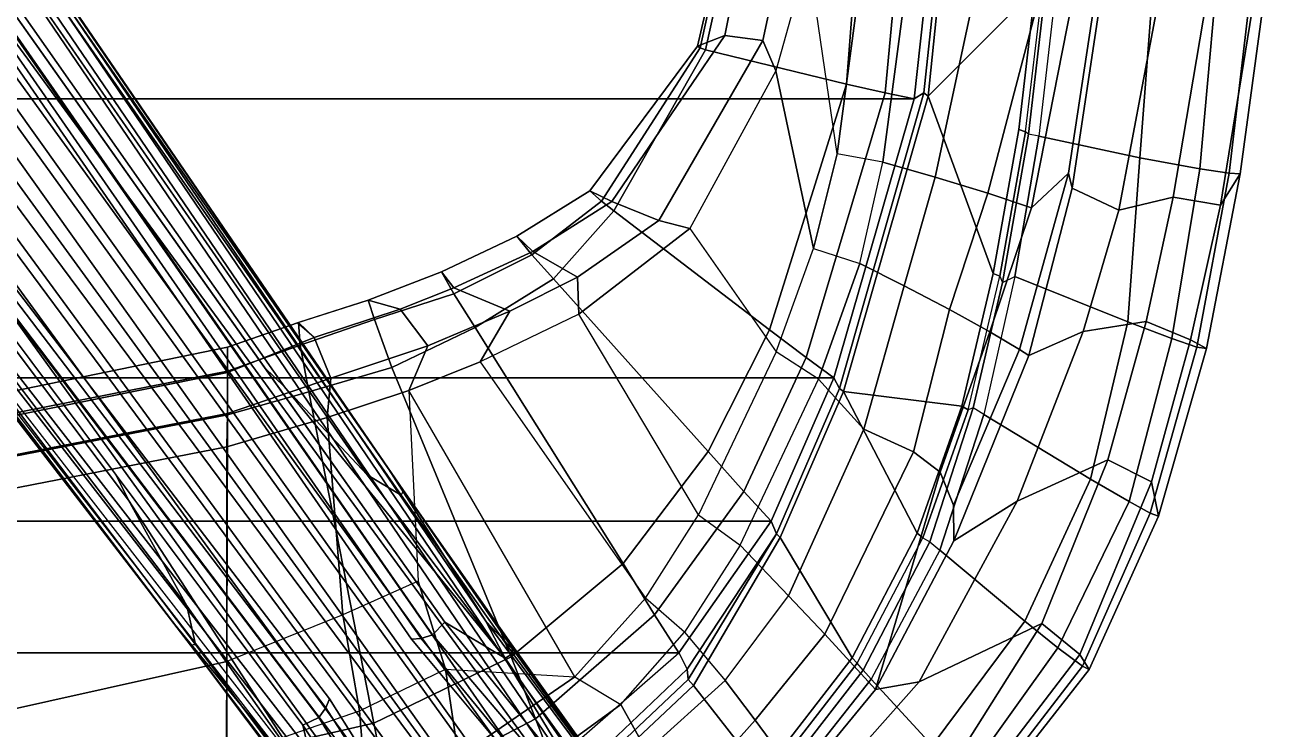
# Model space of a CAD drawing. Extents: x -14.5 to 14.5, y -12.2 to 16.5.
# Drawn here: x 4.75 to 10.38, y -8.98 to -5.78 of the extents above; entities that cross this region are included whole.
import ezdxf

# ---------------------------------------------------------------- set-up
doc = ezdxf.new("R2010")
doc.units = 0
doc.header["$MEASUREMENT"] = 0
for name, color, linetype in [('BASE', 253, 'Continuous'), ('FABRIC', 80, 'Continuous'), ('SEAT-FRAME', 253, 'Continuous')]:
    doc.layers.add(name, color=color, linetype=linetype)

msp = doc.modelspace()

# ---------------------------------------------------------------- linework, layer by layer
at = {"layer": 'BASE'}
for points in [[(1.1035, -0.9263, 4.5663), (8.0242, -10.3827, 3.4417), (7.8863, -10.4, 3.356), (1.0713, -0.9806, 4.4404)], [(1.1035, -0.9263, 4.5663), (1.4306, -1.2019, 6.0103), (6.5103, -8.5689, 4.2331), (8.0242, -10.3827, 3.4417)], [(1.004, -1.0816, 4.3723), (1.0713, -0.9806, 4.4404), (7.8863, -10.4, 3.356), (7.7665, -10.4674, 3.3008)], [(1.004, -1.0816, 4.3723), (7.7665, -10.4674, 3.3008), (7.6639, -10.5484, 3.2861), (0.8612, -1.1854, 4.3723)], [(0.8612, -1.1854, 4.3723), (7.6639, -10.5484, 3.2861), (7.5551, -10.621, 3.3008), (0.7184, -1.2891, 4.3723)], [(1.5016, -1.2777, 6.2321), (6.554, -8.5666, 4.4356), (6.5103, -8.5689, 4.2331), (1.4306, -1.2019, 6.0103)], [(0.6016, -1.3219, 4.4404), (0.7184, -1.2891, 4.3723), (7.5551, -10.621, 3.3008), (7.454, -10.7141, 3.356)], [(1.5016, -1.2777, 6.2321), (1.5461, -1.2589, 6.3732), (6.606, -8.5492, 4.5612), (6.554, -8.5666, 4.4356)], [(1.5734, -1.2976, 6.5155), (6.6624, -8.4919, 4.6754), (6.606, -8.5492, 4.5612), (1.5461, -1.2589, 6.3732)], [(1.6116, -1.3749, 7.0339), (8.5862, -11.3984, 4.3934), (8.3773, -10.9296, 4.4664), (1.8033, -1.2577, 6.9168)], [(8.3773, -10.9296, 4.4664), (7.3527, -9.343, 4.8039), (1.9215, -1.3628, 6.8442), (1.8033, -1.2577, 6.9168)], [(0.6016, -1.3219, 4.4404), (7.454, -10.7141, 3.356), (7.395, -10.8399, 3.4417), (0.54, -1.3357, 4.5663)], [(0.701, -1.732, 6.0103), (0.54, -1.3357, 4.5663), (7.395, -10.8399, 3.4417), (6.1377, -8.8396, 4.2331)], [(1.6435, -1.3096, 6.5345), (5.9337, -7.4215, 4.9948), (5.8431, -7.3336, 4.9717), (1.5734, -1.2976, 6.5155)], [(1.6435, -1.3096, 6.5345), (1.8374, -1.3637, 6.5461), (6.3095, -7.8221, 4.902), (5.9337, -7.4215, 4.9948)], [(1.9215, -1.3628, 6.8442), (7.3527, -9.343, 4.8039), (6.9467, -8.6767, 4.925), (1.9649, -1.3424, 6.7906)], [(1.9777, -1.3274, 6.7435), (1.9649, -1.3424, 6.7906), (6.9467, -8.6767, 4.925), (6.8478, -8.4865, 4.9419)], [(1.979, -1.3216, 6.6973), (1.9777, -1.3274, 6.7435), (6.8478, -8.4865, 4.9419), (6.4054, -7.7944, 5.0656)], [(6.4739, -7.8936, 4.9632), (2.6809, -2.3603, 6.4086), (1.979, -1.3216, 6.6973), (6.4054, -7.7944, 5.0656)], [(8.4755, -11.433, 4.4344), (8.5862, -11.3984, 4.3934), (1.6116, -1.3749, 7.0339), (1.4545, -1.5802, 7.085)], [(8.3759, -11.5274, 4.4405), (8.4755, -11.433, 4.4344), (1.4545, -1.5802, 7.085), (1.371, -1.6782, 7.0973)], [(8.3759, -11.5274, 4.4405), (1.371, -1.6782, 7.0973), (1.1724, -1.8225, 7.0973), (8.3749, -11.5281, 4.4405)], [(0.701, -1.732, 6.0103), (6.1377, -8.8396, 4.2331), (6.122, -8.8804, 4.4356), (0.7511, -1.8229, 6.2321)], [(0.7195, -1.8594, 6.3732), (0.7511, -1.8229, 6.2321), (6.122, -8.8804, 4.4356), (6.0894, -8.9245, 4.5612)], [(1.1724, -1.8225, 7.0973), (1.0534, -1.8716, 7.085), (8.2543, -11.5937, 4.4344), (8.3749, -11.5281, 4.4405)], [(0.7195, -1.8594, 6.3732), (6.0894, -8.9245, 4.5612), (6.0175, -8.9605, 4.6754), (0.7479, -1.8974, 6.5155)], [(0.7479, -1.8974, 6.5155), (5.1691, -7.8233, 4.9717), (5.2247, -7.9367, 4.9948), (0.7376, -1.9678, 6.5345)], [(1.0534, -1.8716, 7.085), (0.8096, -1.9576, 7.0339), (8.1873, -11.6883, 4.3934), (8.2543, -11.5937, 4.4344)], [(0.6389, -2.1037, 6.9168), (7.8059, -11.3448, 4.4664), (8.1873, -11.6883, 4.3934), (0.8096, -1.9576, 7.0339)], [(0.7292, -2.1689, 6.5461), (0.7376, -1.9678, 6.5345), (5.2247, -7.9367, 4.9948), (5.4895, -8.4178, 4.902)], [(0.6389, -2.1037, 6.9168), (0.7023, -2.2485, 6.8442), (6.6136, -9.88, 4.8039), (7.8059, -11.3448, 4.4664)], [(0.6695, -2.2835, 6.7906), (6.1054, -9.288, 4.925), (6.6136, -9.88, 4.8039), (0.7023, -2.2485, 6.8442)], [(5.4335, -8.5005, 5.0656), (5.9551, -9.1351, 4.9419), (0.6513, -2.2911, 6.7435), (0.6454, -2.2905, 6.6973)], [(5.4335, -8.5005, 5.0656), (0.6454, -2.2905, 6.6973), (1.4164, -3.2791, 6.4086), (5.5067, -8.5963, 4.9632)], [(5.9551, -9.1351, 4.9419), (0.6513, -2.2911, 6.7435), (0.6695, -2.2835, 6.7906), (6.1054, -9.288, 4.925)], [(3.2701, -3.2418, 6.1354), (2.6809, -2.3603, 6.4086), (6.4739, -7.8936, 4.9632), (3.5641, -3.6998, 5.9865)], [(2.4173, -4.533, 5.9865), (5.5067, -8.5963, 4.9632), (1.4164, -3.2791, 6.4086), (2.0726, -4.1118, 6.1354)], [(3.5065, -3.6573, 5.9794), (6.4641, -7.9146, 4.9223), (6.3095, -7.8221, 4.902), (4.0734, -4.5929, 5.7241)], [(3.5641, -3.6998, 5.9865), (6.4739, -7.8936, 4.9632), (6.4641, -7.9146, 4.9223), (3.5065, -3.6573, 5.9794)], [(3.1094, -5.2933, 5.7241), (5.4895, -8.4178, 4.902), (5.5297, -8.5934, 4.9223), (2.3947, -4.4651, 5.9794)], [(2.3947, -4.4651, 5.9794), (5.5297, -8.5934, 4.9223), (5.5067, -8.5963, 4.9632), (2.4173, -4.533, 5.9865)], [(5.9337, -7.4215, 4.9948), (6.9355, -8.6558, 4.6919), (6.6624, -8.4919, 4.6754), (5.8431, -7.3336, 4.9717)], [(5.9337, -7.4215, 4.9948), (5.9337, -7.4215, 4.9948), (6.3095, -7.8221, 4.902), (6.9355, -8.6558, 4.6919)], [(5.1691, -7.8233, 4.9717), (6.0175, -8.9605, 4.6754), (6.0889, -9.2709, 4.6919), (5.2247, -7.9367, 4.9948)], [(6.9355, -8.6558, 4.6919), (6.3095, -7.8221, 4.902), (6.4641, -7.9146, 4.9223), (6.9705, -8.6343, 4.7335)], [(6.4054, -7.7944, 5.0656), (6.9796, -8.6264, 4.8472), (6.9641, -8.5907, 4.7987), (6.4739, -7.8936, 4.9632)], [(6.4054, -7.7944, 5.0656), (6.8478, -8.4865, 4.9419), (6.9796, -8.6264, 4.8472), (6.4054, -7.7944, 5.0656)], [(6.0889, -9.2709, 4.6919), (5.4895, -8.4178, 4.902), (5.2247, -7.9367, 4.9948)], [(6.4641, -7.9146, 4.9223), (6.4739, -7.8936, 4.9632), (6.9641, -8.5907, 4.7987), (6.9705, -8.6343, 4.7335)], [(6.0577, -9.2975, 4.7335), (5.5297, -8.5934, 4.9223), (5.4895, -8.4178, 4.902), (6.0889, -9.2709, 4.6919)], [(5.5067, -8.5963, 4.9632), (6.0182, -9.2779, 4.7987), (6.0474, -9.3037, 4.8472), (5.4335, -8.5005, 5.0656)], [(5.4335, -8.5005, 5.0656), (6.0474, -9.3037, 4.8472), (5.9551, -9.1351, 4.9419), (5.4335, -8.5005, 5.0656)], [(7.358, -9.352, 4.4471), (7.3126, -9.3799, 4.3646), (6.606, -8.5492, 4.5612), (6.6624, -8.4919, 4.6754)], [(6.9355, -8.6558, 4.6919), (7.3549, -9.2659, 4.5118), (7.358, -9.352, 4.4471), (6.6624, -8.4919, 4.6754)], [(8.0862, -10.252, 4.511), (7.9933, -10.0303, 4.4919), (6.8478, -8.4865, 4.9419), (6.9467, -8.6767, 4.925)], [(7.9933, -10.0303, 4.4919), (7.3695, -9.1702, 4.6875), (6.9796, -8.6264, 4.8472), (6.8478, -8.4865, 4.9419)], [(6.606, -8.5492, 4.5612), (7.3126, -9.3799, 4.3646), (7.1992, -9.3528, 4.2318), (6.554, -8.5666, 4.4356)], [(6.0577, -9.2975, 4.7335), (6.0182, -9.2779, 4.7987), (5.5067, -8.5963, 4.9632), (5.5297, -8.5934, 4.9223)], [(7.1992, -9.3528, 4.2318), (7.2672, -9.4758, 3.8374), (6.5103, -8.5689, 4.2331), (6.554, -8.5666, 4.4356)], [(7.3792, -9.1728, 4.6582), (7.3834, -9.1938, 4.5974), (6.9705, -8.6343, 4.7335), (6.9641, -8.5907, 4.7987)], [(6.9796, -8.6264, 4.8472), (7.3695, -9.1702, 4.6875), (7.3792, -9.1728, 4.6582), (6.9641, -8.5907, 4.7987)], [(6.9705, -8.6343, 4.7335), (7.3834, -9.1938, 4.5974), (7.3549, -9.2659, 4.5118), (6.9355, -8.6558, 4.6919)], [(8.0862, -10.252, 4.511), (8.0862, -10.252, 4.511), (6.9467, -8.6767, 4.925), (7.3527, -9.343, 4.8039)], [(6.122, -8.8804, 4.4356), (6.1377, -8.8396, 4.2331), (6.7664, -9.8397, 3.8374), (6.6704, -9.737, 4.2318)], [(6.122, -8.8804, 4.4356), (6.6704, -9.737, 4.2318), (6.6611, -9.8533, 4.3646), (6.0894, -8.9245, 4.5612)], [(6.0175, -8.9605, 4.6754), (6.0894, -8.9245, 4.5612), (6.6611, -9.8533, 4.3646), (6.6205, -9.8878, 4.4471)], [(6.0175, -8.9605, 4.6754), (6.6205, -9.8878, 4.4471), (6.5396, -9.8582, 4.5118), (6.0889, -9.2709, 4.6919)]]:
    msp.add_3dface(points, dxfattribs=at)
at = {"layer": 'FABRIC'}
for points in [[(-8.7938, -6.1124, 19.8711), (8.7938, -6.1124, 19.8711), (8.9536, -4.662, 20.0455), (-8.9536, -4.662, 20.0455)], [(8.8387, -6.0859, 19.8405), (8.984, -4.7251, 19.9995), (8.9536, -4.662, 20.0455), (8.7938, -6.1124, 19.8711)], [(-8.7938, -6.1124, 19.8711), (-8.4298, -7.3808, 19.609), (8.4298, -7.3808, 19.609), (8.7938, -6.1124, 19.8711)], [(8.8387, -6.0859, 19.8405), (8.7938, -6.1124, 19.8711), (8.4298, -7.3808, 19.609), (8.455, -7.4302, 19.5631)], [(8.1447, -8.0319, 19.4433), (8.4298, -7.3808, 19.609), (-8.4298, -7.3808, 19.609), (-8.1447, -8.0319, 19.4433)], [(8.1691, -8.0907, 19.3801), (8.455, -7.4302, 19.5631), (8.4298, -7.3808, 19.609), (8.1447, -8.0319, 19.4433)], [(8.1447, -8.0319, 19.4433), (-8.1447, -8.0319, 19.4433), (-7.7258, -8.6312, 19.25), (7.7258, -8.6312, 19.25)], [(8.1691, -8.0907, 19.3801), (8.1447, -8.0319, 19.4433), (7.7258, -8.6312, 19.25), (7.7627, -8.7057, 19.1947)], [(7.7627, -8.7057, 19.1947), (7.7673, -8.7529, 19.1326), (8.1691, -8.0907, 19.3801)], [(7.1524, -9.1312, 19.0285), (7.7258, -8.6312, 19.25), (-7.7258, -8.6312, 19.25), (-7.1524, -9.1312, 19.0285)], [(7.1524, -9.1312, 19.0285), (7.7258, -8.6312, 19.25), (7.7627, -8.7057, 19.1947), (7.2223, -9.2206, 18.9808)], [(7.7627, -8.7057, 19.1947), (7.2223, -9.2206, 18.9808), (7.2052, -9.2841, 18.9007), (7.7673, -8.7529, 19.1326)]]:
    msp.add_3dface(points, dxfattribs=at)
at = {"layer": 'SEAT-FRAME'}
for points in [[(7.8093, -5.8733, 18.7881), (7.8223, -5.8816, 18.9001), (8.098, -4.6324, 19.088), (7.8093, -5.8733, 18.7881)], [(8.1629, -4.671, 18.9621), (7.9335, -5.8247, 18.6703), (7.8093, -5.8733, 18.7881), (8.098, -4.6324, 19.088)], [(7.8465, -5.8905, 18.9863), (8.1215, -4.638, 19.2563), (8.098, -4.6324, 19.088), (7.8223, -5.8816, 18.9001)], [(7.8465, -5.8905, 18.9863), (8.4866, -6.0465, 19.7562), (8.5943, -4.6566, 19.8456), (8.1215, -4.638, 19.2563)], [(8.3632, -4.6543, 18.9753), (8.1061, -5.8481, 18.7002), (7.9335, -5.8247, 18.6703), (8.1629, -4.671, 18.9621)], [(8.3632, -4.6543, 18.9753), (8.3122, -5.4593, 19.0737), (8.1661, -5.9849, 18.9298), (8.1061, -5.8481, 18.7002)], [(8.4866, -6.0465, 19.7562), (8.6632, -6.0853, 19.8489), (8.7953, -4.661, 19.9957), (8.5943, -4.6566, 19.8456)], [(8.7953, -4.661, 19.9957), (8.6632, -6.0853, 19.8489), (8.7938, -6.1124, 19.8711), (8.9536, -4.662, 20.0455)], [(8.8387, -6.0859, 19.8405), (8.8584, -6.1008, 19.884), (8.9982, -4.7246, 20.0389), (8.984, -4.7251, 19.9995)], [(9.3444, -5.6126, 20.3814), (9.3972, -4.902, 20.4388), (8.9982, -4.7246, 20.0389), (8.8584, -6.1008, 19.884)], [(8.5654, -5.4481, 19.3845), (8.4447, -6.3628, 19.2576), (8.3122, -5.4593, 19.0737), (8.4436, -4.7618, 19.2228)], [(8.3122, -5.4593, 19.0737), (8.1661, -5.9849, 18.9298), (8.3377, -6.7925, 19.1621), (8.4447, -6.3628, 19.2576)], [(8.6525, -6.4007, 19.2994), (8.4447, -6.3628, 19.2576), (8.5654, -5.4481, 19.3845), (8.7746, -5.4736, 19.4276)], [(8.7746, -5.4736, 19.4276), (9.104, -5.4719, 19.3853), (8.8906, -6.4688, 19.2452), (8.6525, -6.4007, 19.2994)], [(9.4085, -5.4771, 19.5159), (9.1289, -6.542, 19.2955), (8.8906, -6.4688, 19.2452), (9.104, -5.4719, 19.3853)], [(9.4085, -5.4771, 19.5159), (9.5487, -5.4833, 19.671), (9.3271, -6.6078, 19.4423), (9.1289, -6.542, 19.2955)], [(9.6417, -5.4935, 19.9236), (9.4952, -6.4502, 19.7253), (9.3271, -6.6078, 19.4423), (9.5487, -5.4833, 19.671)], [(9.4952, -6.4502, 19.7253), (9.6417, -5.4935, 19.9236), (9.6409, -5.6619, 20.0636), (9.5125, -6.5185, 19.8354)], [(9.1529, -6.9074, 20.1034), (9.2697, -6.2526, 20.2707), (9.3444, -5.6126, 20.3814), (8.8584, -6.1008, 19.884)], [(9.2697, -6.2526, 20.2707), (9.301, -6.2624, 20.2508), (9.3769, -5.6155, 20.3613), (9.3444, -5.6126, 20.3814)], [(9.3899, -5.6204, 20.3866), (9.314, -6.2734, 20.276), (9.301, -6.2624, 20.2508), (9.3769, -5.6155, 20.3613)], [(9.436, -5.6251, 20.4248), (9.3616, -6.2828, 20.3077), (9.314, -6.2734, 20.276), (9.3899, -5.6204, 20.3866)], [(9.3616, -6.2828, 20.3077), (9.8199, -6.3804, 20.5005), (9.8753, -5.6456, 20.7299), (9.436, -5.6251, 20.4248)], [(9.8928, -5.7274, 20.3761), (9.7246, -6.6191, 20.0661), (9.5125, -6.5185, 19.8354), (9.6409, -5.6619, 20.0636)], [(9.9705, -6.5598, 20.0215), (9.7246, -6.6191, 20.0661), (9.8928, -5.7274, 20.3761), (10.1222, -5.6663, 20.3634)], [(10.0926, -6.4316, 20.4861), (10.162, -5.6532, 20.7927), (9.8753, -5.6456, 20.7299), (9.8199, -6.3804, 20.5005)], [(9.9705, -6.5598, 20.0215), (10.1222, -5.6663, 20.3634), (10.3284, -5.7186, 20.3612), (10.1865, -6.5955, 19.9908)], [(10.3199, -5.6524, 20.7204), (10.162, -5.6532, 20.7927), (10.0926, -6.4316, 20.4861), (10.2258, -6.4508, 20.3879)], [(10.3849, -5.6494, 20.5571), (10.2759, -6.4539, 20.2275), (10.1865, -6.5955, 19.9908), (10.3284, -5.7186, 20.3612)], [(10.2759, -6.4539, 20.2275), (10.3849, -5.6494, 20.5571), (10.3199, -5.6524, 20.7204), (10.2258, -6.4508, 20.3879)], [(7.4203, -6.58, 18.3681), (7.3213, -6.5304, 18.5319), (7.8093, -5.8733, 18.7881), (7.9335, -5.8247, 18.6703)], [(7.6342, -6.6654, 18.4928), (7.4203, -6.58, 18.3681), (7.9335, -5.8247, 18.6703), (8.1061, -5.8481, 18.7002)], [(7.6342, -6.6654, 18.4928), (8.1061, -5.8481, 18.7002), (8.1661, -5.9849, 18.9298), (7.7754, -6.7025, 18.6736)], [(7.3213, -6.5304, 18.5319), (7.3733, -6.5777, 18.7302), (7.8223, -5.8816, 18.9001), (7.8093, -5.8733, 18.7881)], [(7.3733, -6.5777, 18.7302), (7.4291, -6.6218, 18.8085), (7.8465, -5.8905, 18.9863), (7.8223, -5.8816, 18.9001)], [(7.8465, -5.8905, 18.9863), (7.4291, -6.6218, 18.8085), (8.1367, -7.1634, 19.4731), (8.4866, -6.0465, 19.7562)], [(8.1661, -5.9849, 18.9298), (7.7754, -6.7025, 18.6736), (8.168, -7.2632, 19.057), (8.3377, -6.7925, 19.1621)], [(8.4866, -6.0465, 19.7562), (8.1367, -7.1634, 19.4731), (8.3032, -7.2887, 19.5853), (8.6632, -6.0853, 19.8489)], [(8.3032, -7.2887, 19.5853), (8.4298, -7.3808, 19.609), (8.7938, -6.1124, 19.8711), (8.6632, -6.0853, 19.8489)], [(8.455, -7.4302, 19.5631), (8.4728, -7.4437, 19.6039), (8.8584, -6.1008, 19.884), (8.8387, -6.0859, 19.8405)], [(9.0108, -7.5105, 19.9049), (9.1529, -6.9074, 20.1034), (8.8584, -6.1008, 19.884), (8.4728, -7.4437, 19.6039)], [(9.2697, -6.2526, 20.2707), (9.1529, -6.9074, 20.1034), (9.1838, -6.9188, 20.0835), (9.301, -6.2624, 20.2508)], [(9.301, -6.2624, 20.2508), (9.1838, -6.9188, 20.0835), (9.1955, -6.9481, 20.1057), (9.314, -6.2734, 20.276)], [(9.314, -6.2734, 20.276), (9.1955, -6.9481, 20.1057), (9.2524, -6.9202, 20.1441), (9.3616, -6.2828, 20.3077)], [(9.2524, -6.9202, 20.1441), (9.7654, -7.1266, 20.2191), (9.8199, -6.3804, 20.5005), (9.3616, -6.2828, 20.3077)], [(8.4447, -6.3628, 19.2576), (8.3377, -6.7925, 19.1621), (8.5471, -6.861, 19.2079), (8.6525, -6.4007, 19.2994)], [(8.5471, -6.861, 19.2079), (8.6525, -6.4007, 19.2994), (8.8906, -6.4688, 19.2452), (8.7496, -6.9626, 19.1438)], [(9.9652, -7.2018, 20.1459), (10.0926, -6.4316, 20.4861), (9.8199, -6.3804, 20.5005), (9.7654, -7.1266, 20.2191)], [(8.9554, -7.0709, 19.1651), (8.7496, -6.9626, 19.1438), (8.8906, -6.4688, 19.2452), (9.1289, -6.542, 19.2955)], [(9.4952, -6.4502, 19.7253), (9.2729, -7.2518, 19.4433), (9.1382, -7.1718, 19.2686), (9.3271, -6.6078, 19.4423)], [(9.4952, -6.4502, 19.7253), (9.5125, -6.5185, 19.8354), (9.3155, -7.2799, 19.5503), (9.2729, -7.2518, 19.4433)], [(10.079, -7.2409, 20.0283), (10.2258, -6.4508, 20.3879), (10.0926, -6.4316, 20.4861), (9.9652, -7.2018, 20.1459)], [(10.1224, -7.2473, 19.8659), (10.0493, -7.2086, 19.701), (10.1865, -6.5955, 19.9908), (10.2759, -6.4539, 20.2275)], [(10.2759, -6.4539, 20.2275), (10.2258, -6.4508, 20.3879), (10.079, -7.2409, 20.0283), (10.1224, -7.2473, 19.8659)], [(7.4203, -6.58, 18.3681), (7.0611, -6.8073, 18.2702), (6.9898, -6.7376, 18.4431), (7.3213, -6.5304, 18.5319)], [(7.3213, -6.5304, 18.5319), (6.9898, -6.7376, 18.4431), (7.0565, -6.8214, 18.6685), (7.3733, -6.5777, 18.7302)], [(9.5616, -7.1711, 19.809), (9.3155, -7.2799, 19.5503), (9.5125, -6.5185, 19.8354), (9.7246, -6.6191, 20.0661)], [(7.3733, -6.5777, 18.7302), (7.0565, -6.8214, 18.6685), (7.1562, -6.9312, 18.7498), (7.4291, -6.6218, 18.8085)], [(7.6342, -6.6654, 18.4928), (7.2648, -6.9236, 18.3669), (7.0611, -6.8073, 18.2702), (7.4203, -6.58, 18.3681)], [(9.3271, -6.6078, 19.4423), (9.1382, -7.1718, 19.2686), (8.9554, -7.0709, 19.1651), (9.1289, -6.542, 19.2955)], [(9.9705, -6.5598, 20.0215), (9.8492, -7.1249, 19.7679), (9.5616, -7.1711, 19.809), (9.7246, -6.6191, 20.0661)], [(10.0493, -7.2086, 19.701), (9.8492, -7.1249, 19.7679), (9.9705, -6.5598, 20.0215), (10.1865, -6.5955, 19.9908)], [(7.1562, -6.9312, 18.7498), (7.8588, -7.716, 19.2991), (8.1367, -7.1634, 19.4731), (7.4291, -6.6218, 18.8085)], [(7.6342, -6.6654, 18.4928), (7.7754, -6.7025, 18.6736), (7.2709, -7.0915, 18.4784), (7.2648, -6.9236, 18.3669)], [(6.6468, -6.8998, 18.3718), (6.703, -6.9997, 18.6016), (7.0565, -6.8214, 18.6685), (6.9898, -6.7376, 18.4431)], [(6.7033, -6.9712, 18.2062), (6.6468, -6.8998, 18.3718), (6.9898, -6.7376, 18.4431), (7.0611, -6.8073, 18.2702)], [(7.7754, -6.7025, 18.6736), (8.168, -7.2632, 19.057), (7.8146, -8.0044, 18.9102), (7.2709, -7.0915, 18.4784)], [(6.7033, -6.9712, 18.2062), (7.0611, -6.8073, 18.2702), (7.2648, -6.9236, 18.3669), (6.9572, -7.0775, 18.2957)], [(8.5471, -6.861, 19.2079), (8.3601, -7.3867, 19.087), (8.168, -7.2632, 19.057), (8.3377, -6.7925, 19.1621)], [(6.703, -6.9997, 18.6016), (6.7991, -7.1517, 18.6656), (7.1562, -6.9312, 18.7498), (7.0565, -6.8214, 18.6685)], [(8.5471, -6.861, 19.2079), (8.7496, -6.9626, 19.1438), (8.5652, -7.6145, 18.9916), (8.3601, -7.3867, 19.087)], [(6.6468, -6.8998, 18.3718), (6.3134, -7.0279, 18.3143), (6.342, -7.1162, 18.5209), (6.703, -6.9997, 18.6016)], [(6.7033, -6.9712, 18.2062), (6.4597, -7.069, 18.17), (6.3134, -7.0279, 18.3143), (6.6468, -6.8998, 18.3718)], [(6.9572, -7.0775, 18.2957), (7.2648, -6.9236, 18.3669), (7.2709, -7.0915, 18.4784), (6.8227, -7.3084, 18.359)], [(9.0108, -7.5105, 19.9049), (9.0397, -7.5263, 19.8852), (9.1838, -6.9188, 20.0835), (9.1529, -6.9074, 20.1034)], [(9.1955, -6.9481, 20.1057), (9.0624, -7.5167, 19.9212), (9.0397, -7.5263, 19.8852), (9.1838, -6.9188, 20.0835)], [(9.2524, -6.9202, 20.1441), (9.1104, -7.547, 19.9381), (9.0624, -7.5167, 19.9212), (9.1955, -6.9481, 20.1057)], [(9.1104, -7.547, 19.9381), (9.595, -7.8421, 19.8975), (9.7654, -7.1266, 20.2191), (9.2524, -6.9202, 20.1441)], [(6.9572, -7.0775, 18.2957), (6.5849, -7.2355, 18.2292), (6.4597, -7.069, 18.17), (6.7033, -6.9712, 18.2062)], [(7.1562, -6.9312, 18.7498), (6.7991, -7.1517, 18.6656), (7.4715, -8.2248, 19.0852), (7.8588, -7.716, 19.2991)], [(8.9554, -7.0709, 19.1651), (8.791, -7.7181, 19.0027), (8.5652, -7.6145, 18.9916), (8.7496, -6.9626, 19.1438)], [(6.0684, -7.1983, 18.1224), (5.9913, -7.1308, 18.2674), (6.3134, -7.0279, 18.3143), (6.4597, -7.069, 18.17)], [(5.9967, -7.1291, 18.2681), (6.0042, -7.2318, 18.4688), (6.342, -7.1162, 18.5209), (6.3134, -7.0279, 18.3143)], [(6.703, -6.9997, 18.6016), (6.342, -7.1162, 18.5209), (6.4215, -7.3344, 18.5968), (6.7991, -7.1517, 18.6656)], [(6.1441, -7.3821, 18.1694), (6.0684, -7.1983, 18.1224), (6.4597, -7.069, 18.17), (6.5849, -7.2355, 18.2292)], [(6.9572, -7.0775, 18.2957), (6.8227, -7.3084, 18.359), (6.498, -7.4381, 18.2948), (6.5849, -7.2355, 18.2292)], [(6.8227, -7.3084, 18.359), (7.5741, -8.3833, 18.7998), (7.8146, -8.0044, 18.9102), (7.2709, -7.0915, 18.4784)], [(8.9125, -7.8101, 19.0645), (8.791, -7.7181, 19.0027), (8.9554, -7.0709, 19.1651), (9.1382, -7.1718, 19.2686)], [(5.6752, -7.2423, 18.2701), (5.9967, -7.1291, 18.2681), (6.0684, -7.1983, 18.1224), (5.6752, -7.3562, 18.1175)], [(5.9967, -7.1291, 18.2681), (5.6752, -7.2423, 18.2701), (5.6752, -7.35, 18.4485), (6.0042, -7.2318, 18.4688)], [(6.0042, -7.2318, 18.4688), (6.0434, -7.4444, 18.5432), (6.4215, -7.3344, 18.5968), (6.342, -7.1162, 18.5209)], [(6.4215, -7.3344, 18.5968), (6.9628, -8.6495, 18.8424), (7.4715, -8.2248, 19.0852), (6.7991, -7.1517, 18.6656)], [(9.6737, -7.7542, 19.4515), (9.263, -7.9414, 19.4005), (9.5616, -7.1711, 19.809), (9.8492, -7.1249, 19.7679)], [(9.7707, -7.9435, 19.7844), (9.9652, -7.2018, 20.1459), (9.7654, -7.1266, 20.2191), (9.595, -7.8421, 19.8975)], [(9.6737, -7.7542, 19.4515), (9.8492, -7.1249, 19.7679), (10.0493, -7.2086, 19.701), (9.8727, -7.8541, 19.3687)], [(6.1441, -7.3821, 18.1694), (5.6752, -7.5438, 18.1506), (5.6752, -7.3562, 18.1175), (6.0684, -7.1983, 18.1224)], [(7.8588, -7.716, 19.2991), (8.0205, -7.8972, 19.4282), (8.3032, -7.2887, 19.5853), (8.1367, -7.1634, 19.4731)], [(8.9727, -7.9603, 19.1206), (8.9125, -7.8101, 19.0645), (9.1382, -7.1718, 19.2686), (9.2729, -7.2518, 19.4433)], [(9.5616, -7.1711, 19.809), (9.263, -7.9414, 19.4005), (8.9753, -8.1224, 19.1407), (9.3155, -7.2799, 19.5503)], [(10.079, -7.2409, 20.0283), (9.9652, -7.2018, 20.1459), (9.7707, -7.9435, 19.7844), (9.8672, -7.9959, 19.6505)], [(4.3175, -7.6303, 18.0084), (4.3175, -7.5202, 18.1535), (5.6752, -7.2423, 18.2701), (5.6752, -7.3562, 18.1175)], [(5.6752, -7.2423, 18.2701), (4.3175, -7.5202, 18.1535), (4.3175, -7.6174, 18.3379), (5.6752, -7.35, 18.4485)], [(6.0042, -7.2318, 18.4688), (5.6752, -7.35, 18.4485), (5.6752, -7.549, 18.5103), (6.0434, -7.4444, 18.5432)], [(6.1441, -7.3821, 18.1694), (6.5849, -7.2355, 18.2292), (6.498, -7.4381, 18.2948), (6.1267, -7.5612, 18.2399)], [(8.168, -7.2632, 19.057), (7.8146, -8.0044, 18.9102), (8.0033, -8.1417, 18.9018), (8.3601, -7.3867, 19.087)], [(8.9727, -7.9603, 19.1206), (9.2729, -7.2518, 19.4433), (9.3155, -7.2799, 19.5503), (8.9753, -8.1224, 19.1407)], [(9.9042, -8.0091, 19.4811), (10.1224, -7.2473, 19.8659), (10.079, -7.2409, 20.0283), (9.8672, -7.9959, 19.6505)], [(10.1224, -7.2473, 19.8659), (9.9042, -8.0091, 19.4811), (9.8727, -7.8541, 19.3687), (10.0493, -7.2086, 19.701)], [(6.8227, -7.3084, 18.359), (7.5741, -8.3833, 18.7998), (7.2532, -8.7395, 18.6571), (6.498, -7.4381, 18.2948)], [(8.3032, -7.2887, 19.5853), (8.0205, -7.8972, 19.4282), (8.1447, -8.0319, 19.4433), (8.4298, -7.3808, 19.609)], [(5.6752, -7.35, 18.4485), (4.3175, -7.6174, 18.3379), (4.3175, -7.8124, 18.4112), (5.6752, -7.549, 18.5103)], [(4.3175, -7.8072, 18.0515), (4.3175, -7.6303, 18.0084), (5.6752, -7.3562, 18.1175), (5.6752, -7.5438, 18.1506)], [(6.4215, -7.3344, 18.5968), (6.0434, -7.4444, 18.5432), (6.3398, -8.9501, 18.6115), (6.9628, -8.6495, 18.8424)], [(6.1441, -7.3821, 18.1694), (6.1267, -7.5612, 18.2399), (5.6718, -7.695, 18.19), (5.6752, -7.5438, 18.1506)], [(8.2242, -8.3714, 18.7345), (8.0033, -8.1417, 18.9018), (8.3601, -7.3867, 19.087), (8.5652, -7.6145, 18.9916)], [(8.1691, -8.0907, 19.3801), (8.1859, -8.1068, 19.4199), (8.4728, -7.4437, 19.6039), (8.455, -7.4302, 19.5631)], [(6.0434, -7.4444, 18.5432), (5.6752, -7.549, 18.5103), (5.6694, -9.1043, 18.4327), (6.3398, -8.9501, 18.6115)], [(6.498, -7.4381, 18.2948), (6.5408, -8.3056, 18.2896), (6.1981, -8.4577, 18.2148), (6.1267, -7.5612, 18.2399)], [(6.5408, -8.3056, 18.2896), (6.6645, -8.7047, 18.3387), (7.2532, -8.7395, 18.6571), (6.498, -7.4381, 18.2948)], [(8.5128, -8.6532, 19.4262), (8.8083, -8.0877, 19.6864), (8.4728, -7.4437, 19.6039), (8.1859, -8.1068, 19.4199)], [(8.8083, -8.0877, 19.6864), (9.0108, -7.5105, 19.9049), (8.4728, -7.4437, 19.6039), (8.8083, -8.0877, 19.6864)], [(4.3175, -7.8072, 18.0515), (5.6752, -7.5438, 18.1506), (5.6718, -7.695, 18.19), (4.3175, -7.9585, 18.0909)], [(9.0108, -7.5105, 19.9049), (8.8083, -8.0877, 19.6864), (8.8341, -8.1083, 19.6668), (9.0397, -7.5263, 19.8852)], [(9.0397, -7.5263, 19.8852), (8.8341, -8.1083, 19.6668), (8.8663, -8.1261, 19.6911), (9.0624, -7.5167, 19.9212)], [(9.0624, -7.5167, 19.9212), (8.8663, -8.1261, 19.6911), (8.9106, -8.1639, 19.6967), (9.1104, -7.547, 19.9381)], [(4.3175, -7.8124, 18.4112), (4.3175, -9.4063, 18.2205), (5.6694, -9.1043, 18.4327), (5.6752, -7.549, 18.5103)], [(6.1267, -7.5612, 18.2399), (6.1981, -8.4577, 18.2148), (5.671, -8.6706, 18.1562), (5.6718, -7.695, 18.19)], [(8.9106, -8.1639, 19.6967), (9.2968, -8.4871, 19.5784), (9.595, -7.8421, 19.8975), (9.1104, -7.547, 19.9381)], [(8.3888, -8.5464, 18.707), (8.2242, -8.3714, 18.7345), (8.5652, -7.6145, 18.9916), (8.791, -7.7181, 19.0027)], [(4.3175, -8.9726, 17.944), (4.3175, -7.9585, 18.0909), (5.6718, -7.695, 18.19), (5.671, -8.6706, 18.1562)], [(7.8588, -7.716, 19.2991), (7.4715, -8.2248, 19.0852), (7.6151, -8.4578, 19.2314), (8.0205, -7.8972, 19.4282)], [(8.3888, -8.5464, 18.707), (8.791, -7.7181, 19.0027), (8.9125, -7.8101, 19.0645), (8.6184, -8.7975, 18.81)], [(9.3741, -8.4983, 19.0333), (8.8169, -8.7624, 18.9169), (9.263, -7.9414, 19.4005), (9.6737, -7.7542, 19.4515)], [(9.6737, -7.7542, 19.4515), (9.8727, -7.8541, 19.3687), (9.5469, -8.6392, 18.9308), (9.3741, -8.4983, 19.0333)], [(8.9753, -8.1224, 19.1407), (8.6184, -8.7975, 18.81), (8.9125, -7.8101, 19.0645), (8.9727, -7.9603, 19.1206)], [(9.4473, -8.6077, 19.4478), (9.7707, -7.9435, 19.7844), (9.595, -7.8421, 19.8975), (9.2968, -8.4871, 19.5784)], [(9.5903, -8.7073, 19.0935), (9.5469, -8.6392, 18.9308), (9.8727, -7.8541, 19.3687), (9.9042, -8.0091, 19.4811)], [(7.6151, -8.4578, 19.2314), (7.7258, -8.6312, 19.25), (8.1447, -8.0319, 19.4433), (8.0205, -7.8972, 19.4282)], [(8.9753, -8.1224, 19.1407), (9.263, -7.9414, 19.4005), (8.8169, -8.7624, 18.9169), (8.6184, -8.7975, 18.81)], [(9.5598, -8.6922, 19.2642), (9.8672, -7.9959, 19.6505), (9.7707, -7.9435, 19.7844), (9.4473, -8.6077, 19.4478)], [(9.9042, -8.0091, 19.4811), (9.8672, -7.9959, 19.6505), (9.5598, -8.6922, 19.2642), (9.5903, -8.7073, 19.0935)], [(8.0033, -8.1417, 18.9018), (7.7506, -8.5373, 18.7779), (7.5741, -8.3833, 18.7998), (7.8146, -8.0044, 18.9102)], [(7.7673, -8.7529, 19.1326), (7.7914, -8.779, 19.1713), (8.1859, -8.1068, 19.4199), (8.1691, -8.0907, 19.3801)], [(8.1047, -9.1817, 19.1472), (8.5128, -8.6532, 19.4262), (8.1859, -8.1068, 19.4199), (7.7914, -8.779, 19.1713)], [(8.5128, -8.6532, 19.4262), (8.5352, -8.6775, 19.4068), (8.8341, -8.1083, 19.6668), (8.8083, -8.0877, 19.6864)], [(8.8663, -8.1261, 19.6911), (8.5623, -8.7104, 19.4287), (8.5352, -8.6775, 19.4068), (8.8341, -8.1083, 19.6668)], [(8.0033, -8.1417, 18.9018), (7.7506, -8.5373, 18.7779), (7.9359, -8.7576, 18.589), (8.2242, -8.3714, 18.7345)], [(8.9106, -8.1639, 19.6967), (8.5992, -8.751, 19.4238), (8.5623, -8.7104, 19.4287), (8.8663, -8.1261, 19.6911)], [(8.5992, -8.751, 19.4238), (8.8762, -9.0516, 19.2675), (9.2968, -8.4871, 19.5784), (8.9106, -8.1639, 19.6967)], [(6.9628, -8.6495, 18.8424), (7.0739, -8.9314, 18.9841), (7.6151, -8.4578, 19.2314), (7.4715, -8.2248, 19.0852)], [(6.1981, -8.4577, 18.2148), (6.2735, -8.895, 18.2336), (6.6645, -8.7047, 18.3387), (6.5408, -8.3056, 18.2896)], [(7.5741, -8.3833, 18.7998), (7.2532, -8.7395, 18.6571), (7.4609, -8.8656, 18.6466), (7.7506, -8.5373, 18.7779)], [(8.072, -8.9379, 18.5278), (7.9359, -8.7576, 18.589), (8.2242, -8.3714, 18.7345), (8.3888, -8.5464, 18.707)], [(5.671, -8.6706, 18.1562), (5.671, -9.1038, 18.1274), (6.2735, -8.895, 18.2336), (6.1981, -8.4577, 18.2148)], [(7.6151, -8.4578, 19.2314), (7.0739, -8.9314, 18.9841), (7.1524, -9.1312, 19.0285), (7.7258, -8.6312, 19.25)], [(9.3741, -8.4983, 19.0333), (8.99, -9.1078, 18.606), (8.3665, -9.2725, 18.5649), (8.8169, -8.7624, 18.9169)], [(9.0218, -9.2041, 19.0891), (9.4473, -8.6077, 19.4478), (9.2968, -8.4871, 19.5784), (8.8762, -9.0516, 19.2675)], [(8.99, -9.1078, 18.606), (9.3741, -8.4983, 19.0333), (9.5469, -8.6392, 18.9308), (9.094, -9.2314, 18.5874)], [(7.9359, -8.7576, 18.589), (7.5794, -9.0784, 18.4413), (7.4609, -8.8656, 18.6466), (7.7506, -8.5373, 18.7779)], [(8.2758, -9.2144, 18.5516), (8.072, -8.9379, 18.5278), (8.3888, -8.5464, 18.707), (8.6184, -8.7975, 18.81)], [(9.5598, -8.6922, 19.2642), (9.4473, -8.6077, 19.4478), (9.0218, -9.2041, 19.0891), (9.1047, -9.2832, 18.9016)], [(5.671, -9.1038, 18.1274), (4.3175, -9.431, 17.9031), (4.3175, -8.9726, 17.944), (5.671, -8.6706, 18.1562)], [(6.9628, -8.6495, 18.8424), (6.3398, -8.9501, 18.6115), (6.4045, -9.2811, 18.7199), (7.0739, -8.9314, 18.9841)], [(8.5128, -8.6532, 19.4262), (8.1047, -9.1817, 19.1472), (8.1285, -9.2047, 19.1277), (8.5352, -8.6775, 19.4068)], [(9.5903, -8.7073, 19.0935), (9.1279, -9.2974, 18.7377), (9.094, -9.2314, 18.5874), (9.5469, -8.6392, 18.9308)], [(6.6645, -8.7047, 18.3387), (6.7244, -9.1045, 18.4624), (6.3098, -9.3231, 18.3354), (6.2735, -8.895, 18.2336)], [(7.2532, -8.7395, 18.6571), (7.2532, -8.7395, 18.6571), (6.7244, -9.1045, 18.4624), (6.6645, -8.7047, 18.3387)], [(8.5352, -8.6775, 19.4068), (8.1285, -9.2047, 19.1277), (8.1505, -9.2412, 19.1529), (8.5623, -8.7104, 19.4287)], [(8.5623, -8.7104, 19.4287), (8.1505, -9.2412, 19.1529), (8.1789, -9.2822, 19.1385), (8.5992, -8.751, 19.4238)], [(9.1279, -9.2974, 18.7377), (9.5903, -8.7073, 19.0935), (9.5598, -8.6922, 19.2642), (9.1047, -9.2832, 18.9016)], [(7.4609, -8.8656, 18.6466), (6.8554, -9.3075, 18.4027), (6.7244, -9.1045, 18.4624), (7.2532, -8.7395, 18.6571)], [(7.2052, -9.2841, 18.9007), (7.2301, -9.3088, 18.9377), (7.7914, -8.779, 19.1713), (7.7673, -8.7529, 19.1326)], [(7.5993, -9.6225, 18.8754), (8.1047, -9.1817, 19.1472), (7.7914, -8.779, 19.1713), (7.2301, -9.3088, 18.9377)], [(7.9359, -8.7576, 18.589), (8.072, -8.9379, 18.5278), (7.7169, -9.3343, 18.3137), (7.5794, -9.0784, 18.4413)], [(8.8762, -9.0516, 19.2675), (8.5992, -8.751, 19.4238), (8.1789, -9.2822, 19.1385), (8.3806, -9.5704, 18.93)], [(8.8169, -8.7624, 18.9169), (8.3665, -9.2725, 18.5649), (8.2758, -9.2144, 18.5516), (8.6184, -8.7975, 18.81)], [(6.2735, -8.895, 18.2336), (6.3098, -9.3231, 18.3354), (5.671, -9.5319, 18.1995), (5.671, -9.1038, 18.1274)], [(7.0239, -9.4734, 18.1756), (6.8554, -9.3075, 18.4027), (7.4609, -8.8656, 18.6466), (7.5794, -9.0784, 18.4413)], [(5.6694, -9.1043, 18.4327), (5.6694, -9.4611, 18.4829), (6.4045, -9.2811, 18.7199), (6.3398, -8.9501, 18.6115)], [(6.4045, -9.2811, 18.7199), (6.4447, -9.5019, 18.7883), (7.1524, -9.1312, 19.0285), (7.0739, -8.9314, 18.9841)], [(7.8726, -9.6254, 18.2658), (7.7169, -9.3343, 18.3137), (8.072, -8.9379, 18.5278), (8.2758, -9.2144, 18.5516)]]:
    msp.add_3dface(points, dxfattribs=at)

doc.saveas('drawing.dxf')
